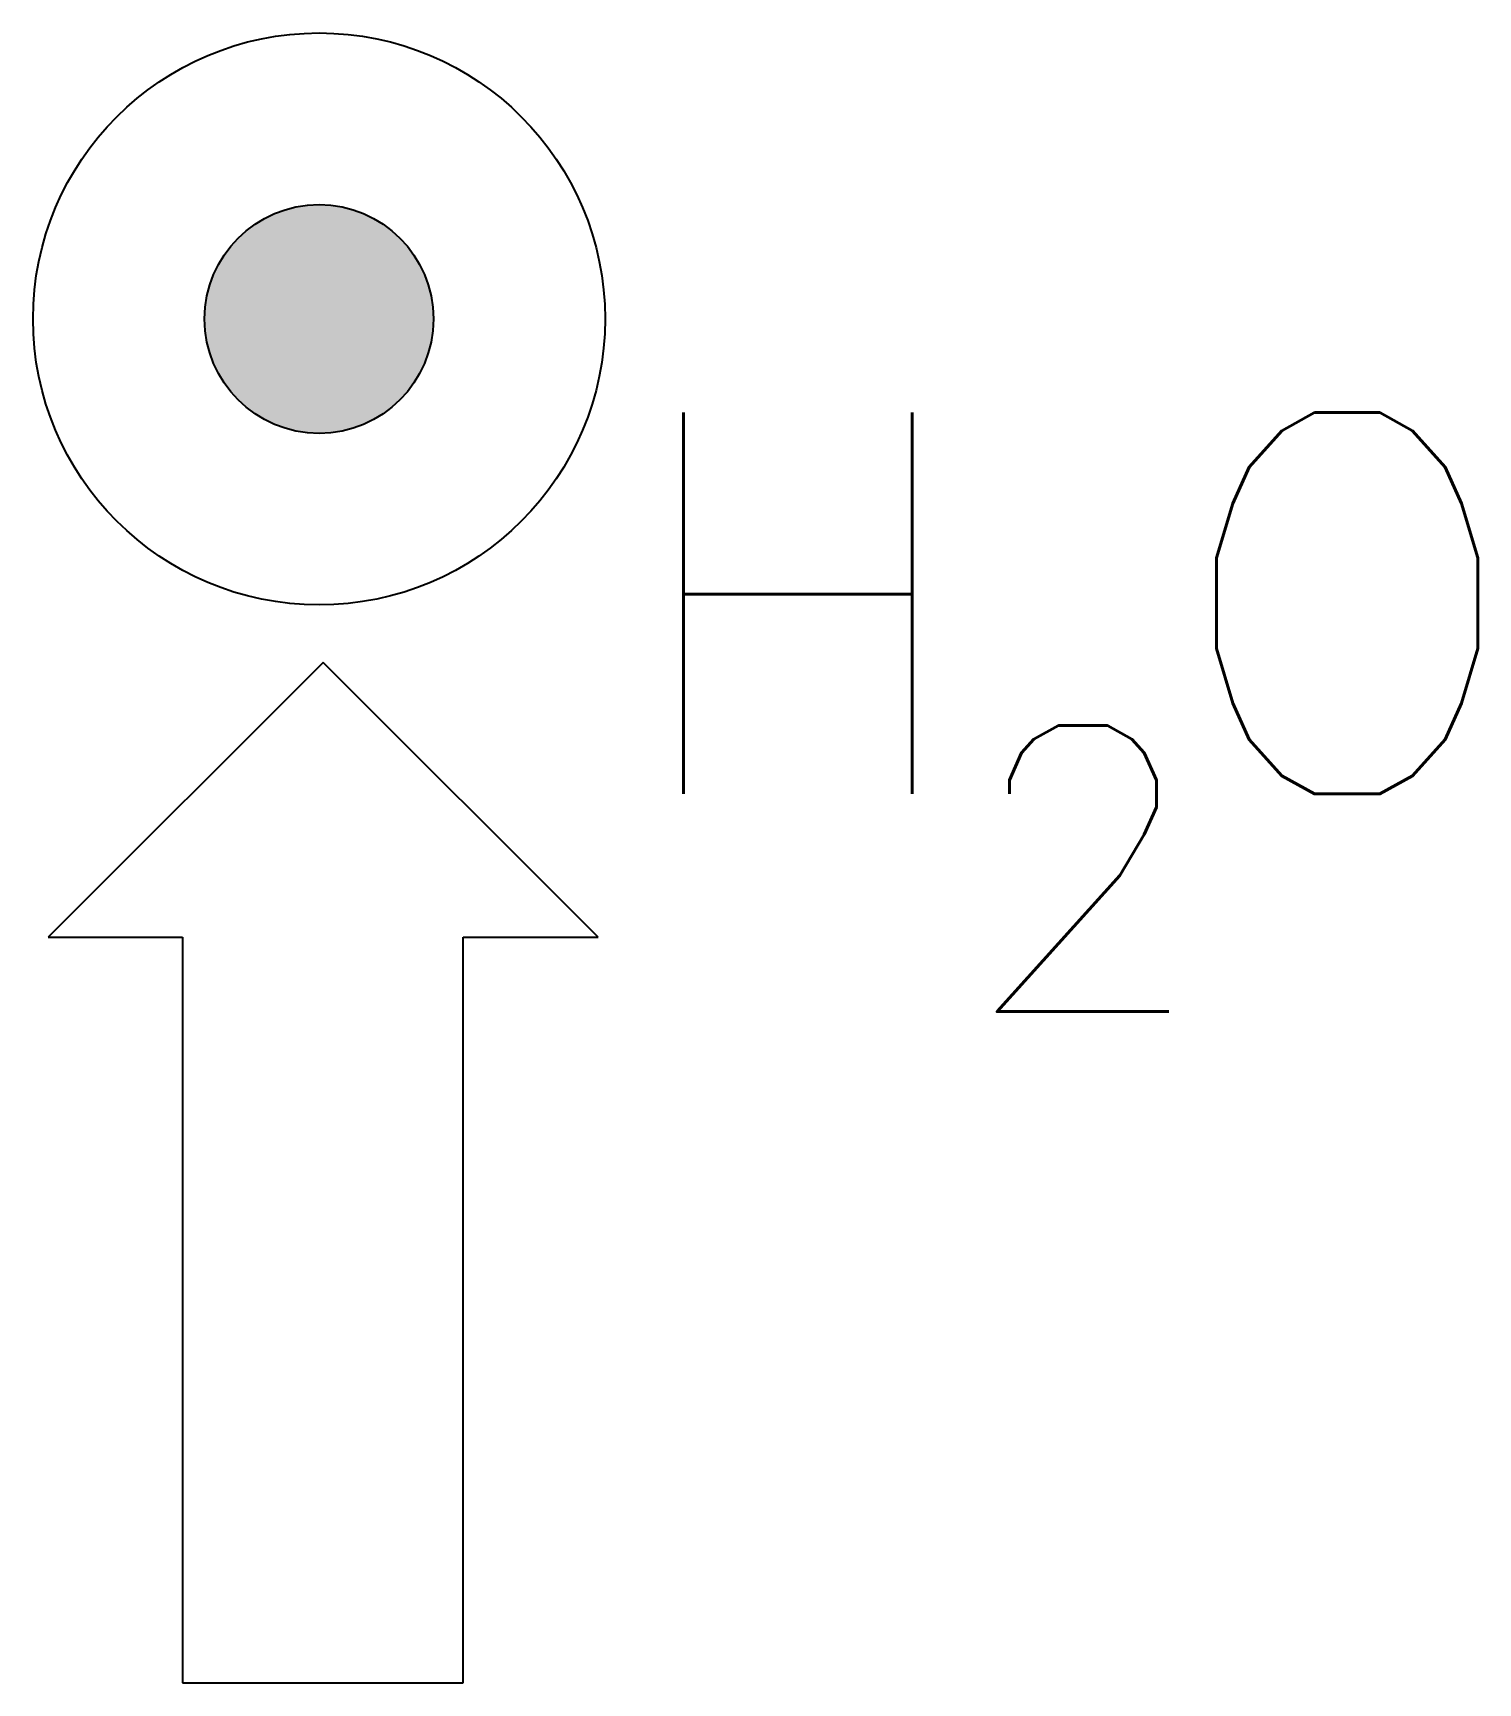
# Model space of a CAD drawing. Header units: millimetres. Extents: x -56.13 to -55.373, y 61.222 to 62.087.
import ezdxf

# ---------------------------------------------------------------- set-up
doc = ezdxf.new("R2010")
doc.units = ezdxf.units.MM
doc.header["$LTSCALE"] = 10
doc.layers.add('Inc_símbolos', color=2, linetype='Continuous')
doc.styles.add('T15', font='romans.shx', dxfattribs={"height": 0.15})
doc.styles.add('T20', font='romans.shx', dxfattribs={"height": 0.2})

msp = doc.modelspace()

# ---------------------------------------------------------------- hatches: boundary and pattern name
at = {"layer": 'Inc_símbolos'}
h = msp.add_hatch(color=1, dxfattribs=at)
edge = h.paths.add_edge_path()
edge.add_arc((-55.98043, 61.93746), 0.06, 0, 360)

# ---------------------------------------------------------------- linework, layer by layer
at = {"layer": 'Inc_símbolos', "color": 2}
for p, q in [((-55.97828, 61.75731), (-56.12243, 61.61315)), ((-55.83413, 61.61315), (-55.97828, 61.75731)), ((-56.12243, 61.61315), (-56.05206, 61.61315)), ((-56.05206, 61.61315), (-56.05206, 61.22202)), ((-55.90488, 61.61315), (-55.83413, 61.61315)), ((-55.90488, 61.22202), (-55.90488, 61.61315)), ((-56.05206, 61.22202), (-55.90488, 61.22202))]:
    msp.add_line(p, q, dxfattribs=at)
at = {"layer": 'Inc_símbolos', "color": 3, "linetype": 'Continuous'}
msp.add_circle((-55.98043, 61.93746), 0.15, dxfattribs=at)
at = {"layer": 'Inc_símbolos', "color": 1}
msp.add_circle((-55.98043, 61.93746), 0.06, dxfattribs=at)

# ---------------------------------------------------------------- texts
at = {"layer": 'Inc_símbolos', "color": 2}
for s, height, style, p in [('H', 0.2, 'T20', (-55.82364, 61.68837)), ('O', 0.2, 'T20', (-55.53554, 61.68837)), ('2', 0.15, 'T15', (-55.64413, 61.57418))]:
    msp.add_text(s, height=height, dxfattribs=dict(at, style=style)).set_placement(p)

doc.saveas('drawing.dxf')
